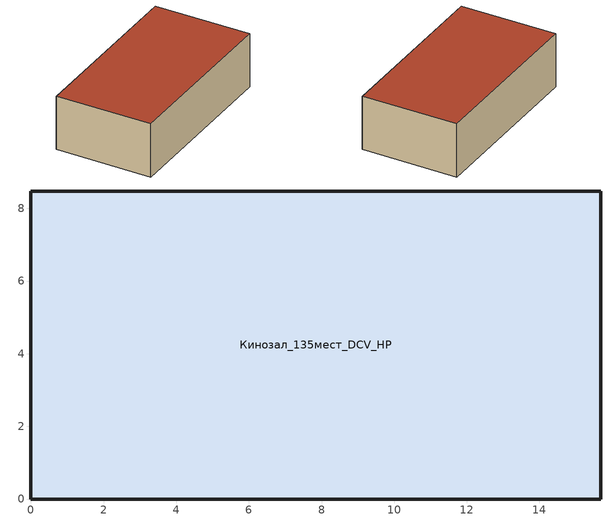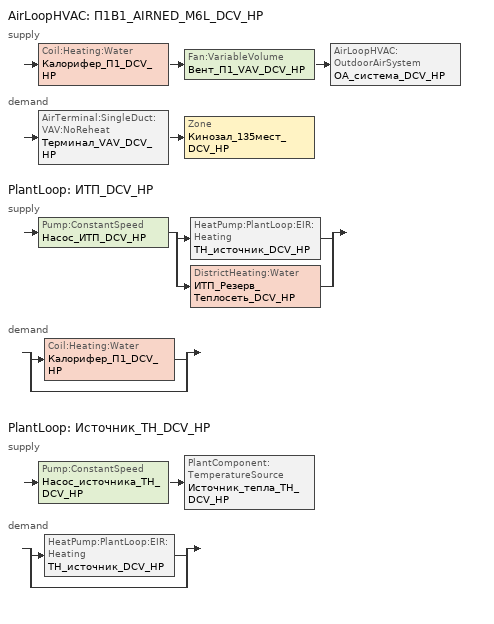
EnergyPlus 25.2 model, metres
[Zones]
Кинозал_135мест_DCV_HP
 floor ground (Пол_зала): 0,0 0,8.48 15.68,8.48 15.68,0 z0
 wall outside (Стена_внутренняя): 15.68,0 15.68,8.48 / 0,8.48 0,0 z0:4.85
 wall outside (Стена_наружная): 15.68,8.48 0,8.48 / 0,0 15.68,0 z0:4.85
 roof outside (Покрытие_зала): 0,0 15.68,0 15.68,8.48 0,8.48 z4.85
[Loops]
AirLoopHVAC 'П1В1_AIRNED_M6L_DCV_HP'
 supply: Coil:Heating:Water 'Калорифер_П1_DCV_HP' > Fan:VariableVolume 'Вент_П1_VAV_DCV_HP' > AirLoopHVAC:OutdoorAirSystem 'ОА_система_DCV_HP'
 demand: AirTerminal:SingleDuct:VAV:NoReheat 'Терминал_VAV_DCV_HP' > Zone 'Кинозал_135мест_DCV_HP'
PlantLoop 'ИТП_DCV_HP'
 supply: Pump:ConstantSpeed 'Насос_ИТП_DCV_HP' > split
  | HeatPump:PlantLoop:EIR:Heating 'ТН_источник_DCV_HP'
  | DistrictHeating:Water 'ИТП_Резерв_Теплосеть_DCV_HP'
 demand: split
  | Coil:Heating:Water 'Калорифер_П1_DCV_HP'
  | bypass
PlantLoop 'Источник_ТН_DCV_HP'
 supply: Pump:ConstantSpeed 'Насос_источника_ТН_DCV_HP' > PlantComponent:TemperatureSource 'Источник_тепла_ТН_DCV_HP'
 demand: split
  | HeatPump:PlantLoop:EIR:Heating 'ТН_источник_DCV_HP'
  | bypass
[Building]
Building 1
[Site:Location]
SPb_Pulkovo: Latitude {deg}=59.8; Longitude {deg}=30.26; Time Zone {hr}=3; Elevation {m}=16
[SizingPeriod:DesignDay] Day of Month=21; Dry-Bulb Temperature Range Modifier Type=DefaultMultipliers; Humidity Condition Type=Wetbulb; Barometric Pressure {Pa}=101325; Rain Indicator=No; Snow Indicator=No; Daylight Saving Time Indicator=No; Solar Model Indicator=ASHRAEClearSky; Begin Environment Reset Mode=FullResetAtBeginEnvironment
Name | Month | Day Type | Maximum Dry-Bulb Temperature {C} | Daily Dry-Bulb Temperature Range {deltaC} | Wetbulb or DewPoint at Maximum Dry-Bulb {C} | Wind Speed {m/s} | Wind Direction {deg} | Sky Clearness
СПб_Зима_-24C | 1 | WinterDesignDay | -24 | 0 | -24 | 3 | 270 | 0
СПб_Лето_22C | 7 | SummerDesignDay | 22 | 8.5 | 18 | 1 | 180 | 1
[Material] Roughness=Smooth; Specific Heat {J/kg-K}=840; Thermal Absorptance=0.9; Solar Absorptance=0.7; Visible Absorptance=0.7
Name | Thickness {m} | Conductivity {W/m-K} | Density {kg/m3}
Бетон_500мм | 0.5 | 1.74 | 2200
ЖБ_плита_220мм | 0.22 | 1.74 | 2500
МинВата_100мм | 0.1 | 0.042 | 80
МинВата_150мм | 0.15 | 0.042 | 80
Стяжка_100мм | 0.1 | 0.93 | 1800
Штукатурка_20мм | 0.02 | 0.7 | 1600
[Construction]
Покрытие_зала: МинВата_150мм, ЖБ_плита_220мм
Пол_зала: Стяжка_100мм, ЖБ_плита_220мм
Стена_внутренняя: Штукатурка_20мм, Бетон_500мм, Штукатурка_20мм
Стена_наружная: Штукатурка_20мм, Бетон_500мм, МинВата_100мм, Штукатурка_20мм
[Zone]
Кинозал_135мест_DCV_HP: Multiplier=1; Part of Total Floor Area=Yes
[Space]
Зал_DCV_HP: Zone=Кинозал_135мест_DCV_HP
[Lights]
Освещение_DCV_HP: Zone or ZoneList or Space or SpaceList=Зал_DCV_HP; Schedule=Освещение_DCV_HP; Design Level Calculation Method=Watts/Area; Watts per Floor Area {W/m2}=8; Fraction Replaceable=1
[People]
Люди_DCV_HP: Zone or ZoneList or Space or SpaceList=Зал_DCV_HP; Number of People Schedule=Заполняемость_DCV_HP; Number of People Calculation Method=People; Number of People=135; Fraction Radiant=0.3; Sensible Heat Fraction=0.6; Activity Level Schedule=Активность_DCV_HP; Clothing Insulation Calculation Method=ClothingInsulationSchedule
[ElectricEquipment]
Проектор_DCV_HP: Zone or ZoneList or Space or SpaceList=Зал_DCV_HP; Schedule=Освещение_DCV_HP; Design Level Calculation Method=EquipmentLevel; Design Level {W}=10000; Fraction Latent=0; Fraction Radiant=0.2
[ZoneInfiltration:DesignFlowRate]
Инфильтрация_DCV_HP: Zone or ZoneList or Space or SpaceList=Зал_DCV_HP; Design Flow Rate Calculation Method=Flow/ExteriorArea; Flow Rate per Exterior Surface Area {m3/s-m2}=0.0001; Density Basis=Outdoor
[ZoneControl:Thermostat]
Кинозал_135мест_DCV_HP Thermostat: Zone or ZoneList=Кинозал_135мест_DCV_HP; Control Type Schedule=Кинозал_135мест_DCV_HP Thermostat Schedule; Control 1=Термостат_DCV_HP; Temperature Difference Between Cutout And Setpoint {deltaC}=0
[ThermostatSetpoint:DualSetpoint]
Термостат_DCV_HP: Heating Setpoint Temperature Schedule=Уставка_отопл_DCV_HP; Cooling Setpoint Temperature Schedule=Уставка_охл_DCV_HP
[ZoneControl:ContaminantController]
CO2_контроллер_DCV_HP: Zone=Кинозал_135мест_DCV_HP; Carbon Dioxide Control Availability Schedule=CO2_ctrl_доступность; Carbon Dioxide Setpoint Schedule=CO2_уставка_700ppm
[AirTerminal:SingleDuct:VAV:NoReheat]
Терминал_VAV_DCV_HP: Availability Schedule=Вентиляция_DCV_HP; Maximum Air Flow Rate {m3/s}=1.125; Zone Minimum Air Flow Input Method=Constant; Constant Minimum Air Flow Fraction=0.55; Fixed Minimum Air Flow Rate {m3/s}=Autosize
[Zone equipment]
Кинозал_135мест_DCV_HP: Терминал_VAV_DCV_HP
[Sizing:Zone]
Кинозал_135мест_DCV_HP: Zone Cooling Design Supply Air Temperature Input Method=SupplyAirTemperature; Zone Cooling Design Supply Air Temperature {C}=14; Zone Cooling Design Supply Air Temperature Difference {deltaC}=11.11; Zone Heating Design Supply Air Temperature Input Method=SupplyAirTemperature; Zone Heating Design Supply Air Temperature {C}=40; Zone Heating Design Supply Air Temperature Difference {deltaC}=11.11; Zone Cooling Design Supply Air Humidity Ratio {kgWater/kgDryAir}=0.0085; Zone Heating Design Supply Air Humidity Ratio {kgWater/kgDryAir}=0.008; Design Specification Outdoor Air Object=ОА_спец_DCV_HP; Cooling Design Air Flow Method=DesignDay; Cooling Design Air Flow Rate {m3/s}=0; Cooling Minimum Air Flow per Zone Floor Area {m3/s-m2}=0.000762; Cooling Minimum Air Flow {m3/s}=0; Cooling Minimum Air Flow Fraction=0; Heating Design Air Flow Method=DesignDay; Heating Design Air Flow Rate {m3/s}=0; Heating Maximum Air Flow per Zone Floor Area {m3/s-m2}=0.002032; Heating Maximum Air Flow {m3/s}=0.141576; Heating Maximum Air Flow Fraction=0.3; Account for Dedicated Outdoor Air System=No; Zone Load Sizing Method=Sensible Load Only No Latent Load; Zone Latent Cooling Design Supply Air Humidity Ratio Input Method=HumidityRatioDifference; Zone Cooling Design Supply Air Humidity Ratio Difference {kgWater/kgDryAir}=0.005; Zone Latent Heating Design Supply Air Humidity Ratio Input Method=HumidityRatioDifference; Zone Humidification Design Supply Air Humidity Ratio Difference {kgWater/kgDryAir}=0.005; Type of Space Sum to Use=Coincident; Heating Coil Sizing Method=None; Maximum Heating Capacity To Cooling Load Sizing Ratio {W/W}=1
[DesignSpecification:OutdoorAir]
ОА_спец_DCV_HP: Outdoor Air Method=Maximum; Outdoor Air Flow per Person {m3/s-person}=0.00833; Outdoor Air Flow per Zone Floor Area {m3/s-m2}=0; Outdoor Air Flow per Zone {m3/s}=0.619; Outdoor Air Flow Air Changes per Hour {1/hr}=0
[AirLoopHVAC]
П1В1_AIRNED_M6L_DCV_HP: Design Supply Air Flow Rate {m3/s}=1.125; Design Return Air Flow Fraction of Supply Air Flow=1
[Sizing:System]
П1В1_AIRNED_M6L_DCV_HP: Type of Load to Size On=Sensible; Design Outdoor Air Flow Rate {m3/s}=Autosize; Central Heating Maximum System Air Flow Ratio=0.3; Preheat Design Temperature {C}=7; Preheat Design Humidity Ratio {kgWater/kgDryAir}=0.008; Precool Design Temperature {C}=12.8; Precool Design Humidity Ratio {kgWater/kgDryAir}=0.008; Central Cooling Design Supply Air Temperature {C}=12.8; Central Heating Design Supply Air Temperature {C}=16.7; Type of Zone Sum to Use=NonCoincident; 100% Outdoor Air in Cooling=Yes; 100% Outdoor Air in Heating=Yes; Central Cooling Design Supply Air Humidity Ratio {kgWater/kgDryAir}=0.0085; Central Heating Design Supply Air Humidity Ratio {kgWater/kgDryAir}=0.008; Cooling Supply Air Flow Rate Method=DesignDay; Cooling Supply Air Flow Rate {m3/s}=0; Cooling Supply Air Flow Rate Per Floor Area {m3/s-m2}=0.00996765; Cooling Fraction of Autosized Cooling Supply Air Flow Rate=1; Cooling Supply Air Flow Rate Per Unit Cooling Capacity {m3/s-W}=3.94755e-05; Heating Supply Air Flow Rate Method=DesignDay; Heating Supply Air Flow Rate {m3/s}=0; Heating Supply Air Flow Rate Per Floor Area {m3/s-m2}=0.00996765; Heating Fraction of Autosized Heating Supply Air Flow Rate=1; Heating Fraction of Autosized Cooling Supply Air Flow Rate=1; Heating Supply Air Flow Rate Per Unit Heating Capacity {m3/s-W}=3.15882e-05; System Outdoor Air Method=ZoneSum; Zone Maximum Outdoor Air Fraction=1; Cooling Design Capacity Method=CoolingDesignCapacity; Cooling Design Capacity {W}=Autosize; Cooling Design Capacity Per Floor Area {W/m2}=234.7; Fraction of Autosized Cooling Design Capacity=1; Heating Design Capacity Method=HeatingDesignCapacity; Heating Design Capacity {W}=Autosize; Heating Design Capacity Per Floor Area {W/m2}=157; Fraction of Autosized Heating Design Capacity=1; Central Cooling Capacity Control Method=OnOff; Occupant Diversity=Autosize; Heating Coil Sizing Method=None; Maximum Heating Capacity To Cooling Capacity Sizing Ratio {W/W}=1
[Controller:WaterCoil]
Controller Water Coil 1: Control Variable=Temperature; Action=Normal; Actuator Variable=Flow; Controller Convergence Tolerance {deltaC}=Autosize; Maximum Actuated Flow {m3/s}=Autosize; Minimum Actuated Flow {m3/s}=0
[AvailabilityManager:Scheduled]
П1В1_AIRNED_M6L_DCV_HP Availability Manager: Schedule=Always On Discrete
[Coil:Heating:Water]
Калорифер_П1_DCV_HP: Availability Schedule=Always On Discrete; U-Factor Times Area Value {W/K}=Autosize; Maximum Water Flow Rate {m3/s}=Autosize; Performance Input Method=UFactorTimesAreaAndDesignWaterFlowRate; Rated Capacity {W}=Autosize; Rated Inlet Water Temperature {C}=82.2; Rated Inlet Air Temperature {C}=16.6; Rated Outlet Water Temperature {C}=71.1; Rated Outlet Air Temperature {C}=32.2; Rated Ratio for Air and Water Convection=0.5
[SetpointManager:Scheduled] Control Variable=Temperature
Name | Schedule
Node 7 OS Default SPM; Node 8 OS Default SPM; СПМ_t_подачи_DCV_HP | t_приточного_DCV_HP
Setpoint Manager Scheduled 1 | Уставка_ИТП_DCV_HP
Setpoint Manager Scheduled 2 | Уставка_источника_ТН_DCV_HP
[Fan:VariableVolume]
Вент_П1_VAV_DCV_HP: Availability Schedule=Always On Discrete; Fan Total Efficiency=0.65; Pressure Rise {Pa}=500; Maximum Flow Rate {m3/s}=1.125; Fan Power Minimum Flow Rate Input Method=Fraction; Fan Power Minimum Flow Fraction=0.55; Fan Power Minimum Air Flow Rate {m3/s}=0; Motor Efficiency=0.9; Motor In Airstream Fraction=1; Fan Power Coefficient 1=0.0407599; Fan Power Coefficient 2=0.088045; Fan Power Coefficient 3=-0.0729261; Fan Power Coefficient 4=0.94374; Fan Power Coefficient 5=0
[Controller:OutdoorAir]
Контроллер_НВ_DCV_HP: Minimum Outdoor Air Flow Rate {m3/s}=0; Maximum Outdoor Air Flow Rate {m3/s}=1.125; Economizer Control Type=NoEconomizer; Economizer Control Action Type=ModulateFlow; Economizer Maximum Limit Dry-Bulb Temperature {C}=28; Economizer Maximum Limit Enthalpy {J/kg}=64000; Economizer Minimum Limit Dry-Bulb Temperature {C}=-100; Lockout Type=NoLockout; Minimum Limit Type=FixedMinimum; Mechanical Ventilation Controller=Controller Mechanical Ventilation 1; High Humidity Control=No; High Humidity Outdoor Air Flow Ratio=1; Control High Indoor Humidity Based on Outdoor Humidity Ratio=Yes; Heat Recovery Bypass Control Type=BypassWhenWithinEconomizerLimits; Economizer Operation Staging=InterlockedWithMechanicalCooling
[Controller:MechanicalVentilation]
Controller Mechanical Ventilation 1: Availability Schedule=Always On Discrete; Demand Controlled Ventilation=Yes; System Outdoor Air Method=ZoneSum; Zone or ZoneList Name 1=Кинозал_135мест_DCV_HP; Design Specification Outdoor Air Object Name 1=ОА_спец_DCV_HP
[HeatExchanger:AirToAir:SensibleAndLatent]
Рекуператор_RRS_DCV_HP: Availability Schedule=Always On Discrete; Nominal Supply Air Flow Rate {m3/s}=Autosize; Sensible Effectiveness at 100% Heating Air Flow=0.8; Latent Effectiveness at 100% Heating Air Flow=0.72; Sensible Effectiveness at 100% Cooling Air Flow=0.75; Latent Effectiveness at 100% Cooling Air Flow=0.68; Nominal Electric Power {W}=0; Supply Air Outlet Temperature Control=Yes; Heat Exchanger Type=Rotary; Frost Control Type=None; Threshold Temperature {C}=1.7; Economizer Lockout=Yes; Sensible Effectiveness of Heating Air Flow Curve=Рекуператор_RRS_DCV_HP_SensHeatEff; Latent Effectiveness of Heating Air Flow Curve=Рекуператор_RRS_DCV_HP_LatHeatEff; Sensible Effectiveness of Cooling Air Flow Curve=Рекуператор_RRS_DCV_HP_SensCoolEff; Latent Effectiveness of Cooling Air Flow Curve=Рекуператор_RRS_DCV_HP_LatCoolEff
[SetpointManager:MixedAir]
Node 10 OS Default SPM: Control Variable=Temperature
[PlantLoop] Fluid Type=Water; Maximum Loop Flow Rate {m3/s}=Autosize; Minimum Loop Flow Rate {m3/s}=0; Plant Loop Volume {m3}=Autocalculate; Load Distribution Scheme=Optimal; Plant Loop Demand Calculation Scheme=SingleSetpoint; Common Pipe Simulation=None
Name | Plant Equipment Operation Scheme | Maximum Loop Temperature {C} | Minimum Loop Temperature {C}
ИТП_DCV_HP | ИТП_DCV_HP Operation Schemes | 55 | 30
Источник_ТН_DCV_HP | Источник_ТН_DCV_HP Operation Schemes | 25 | 2
[Sizing:Plant] Loop Type=Heating; Design Loop Exit Temperature {C}=82; Loop Design Temperature Difference {deltaC}=11; Sizing Option=NonCoincident; Zone Timesteps in Averaging Window=1; Coincident Sizing Factor Mode=None
ИТП_DCV_HP; Источник_ТН_DCV_HP
[Pump:ConstantSpeed] Design Flow Rate {m3/s}=Autosize; Design Pump Head {Pa}=30000; Design Power Consumption {W}=Autosize; Motor Efficiency=0.85; Fraction of Motor Inefficiencies to Fluid Stream=0; Pump Control Type=Intermittent; Design Power Sizing Method=PowerPerFlowPerPressure; Design Electric Power per Unit Flow Rate {W/(m3/s)}=348701.1; Design Shaft Power per Unit Flow Rate per Unit Head {W-s/m3-Pa}=1.28205
Насос_ИТП_DCV_HP; Насос_источника_ТН_DCV_HP
[HeatPump:PlantLoop:EIR:Heating]
ТН_источник_DCV_HP: Condenser Type=WaterSource; Load Side Reference Flow Rate {m3/s}=Autosize; Source Side Reference Flow Rate {m3/s}=Autosize; Reference Capacity {W}=Autosize; Reference Coefficient of Performance {W/W}=2.5; Sizing Factor=1; Capacity Modifier Function of Temperature Curve=ТН_DCV_HP_CapModFT; Electric Input to Output Ratio Modifier Function of Temperature Curve=ТН_DCV_HP_EIRModFT; Electric Input to Output Ratio Modifier Function of Part Load Ratio Curve=ТН_DCV_HP_EIRModFPLR; Heating To Cooling Capacity Sizing Ratio=1; Heat Pump Sizing Method=HeatingCapacity; Control Type=Setpoint; Flow Mode=ConstantFlow; Minimum Part Load Ratio=0; Minimum Source Inlet Temperature {C}=-100; Maximum Source Inlet Temperature {C}=-50; Maximum Outdoor Dry Bulb Temperature For Defrost Operation=10; Heat Pump Defrost Control=None; Heat Pump Defrost Time Period Fraction=0.058333; Minimum Heat Recovery Outlet Temperature {C}=4.5
[DistrictHeating:Water]
ИТП_Резерв_Теплосеть_DCV_HP: Nominal Capacity {W}=Autosize; Capacity Fraction Schedule=Always On Continuous
[PlantEquipmentOperationSchemes] Control Scheme Schedule Name 1=Always On Discrete
Name | Control Scheme Object Type 1 | Control Scheme Name 1
ИТП_DCV_HP Operation Schemes | PlantEquipmentOperation:HeatingLoad | ИТП_DCV_HP Heating Operation Scheme
Источник_ТН_DCV_HP Operation Schemes | PlantEquipmentOperation:Uncontrolled | Источник_ТН_DCV_HP Uncontrolled Operation Scheme
[PlantEquipmentOperation:HeatingLoad]
ИТП_DCV_HP Heating Operation Scheme: Load Range Lower Limit 1 {W}=0; Load Range Upper Limit 1 {W}=1000000000; Range Equipment List Name 1=ИТП_DCV_HP Heating Equipment List
[PlantEquipmentList]
ИТП_DCV_HP Heating Equipment List: HeatPump:PlantLoop:EIR:Heating, ТН_источник_DCV_HP, DistrictHeating:Water, ИТП_Резерв_Теплосеть_DCV_HP
Источник_ТН_DCV_HP Uncontrolled Equipment List: PlantComponent:TemperatureSource, Источник_тепла_ТН_DCV_HP
[PlantComponent:TemperatureSource]
Источник_тепла_ТН_DCV_HP: Design Volume Flow Rate {m3/s}=Autosize; Temperature Specification Type=Constant; Source Temperature {C}=8; Source Temperature Schedule=Уставка_источника_ТН_DCV_HP
[PlantEquipmentOperation:Uncontrolled]
Источник_ТН_DCV_HP Uncontrolled Operation Scheme: Equipment List=Источник_ТН_DCV_HP Uncontrolled Equipment List
[Schedule:Day:Interval]
Schedule Day 4: No, 01:00, 0, 02:00, 0, 03:00, 0, 04:00, 0, 05:00, 0, 06:00, 0, 07:00, 0, 08:00, 0, 09:00, 0.15, 10:00, 0.15, 11:00, 0.93, 12:00, 0.93, 13:00, 0.97, 14:00, 0.97, 15:00, 0.25, 16:00, 0.95, 17:00, 0.95, 18:00, 0.25, 19:00, 1, 20:00, 1, 21:00, 0.35, 22:00, 0.85, 23:00, 0.85, 24:00, 0
Schedule Day 3: No, 01:00, 0, 02:00, 0, 03:00, 0, 04:00, 0, 05:00, 0, 06:00, 0, 07:00, 0, 08:00, 0, 09:00, 0.15, 10:00, 0.15, 11:00, 0.25, 12:00, 0.9, 13:00, 0.9, 14:00, 0.9, 15:00, 0.9, 16:00, 0.2, 17:00, 0.85, 18:00, 0.85, 19:00, 0.2, 20:00, 0.97, 21:00, 0.97, 22:00, 0.25, 23:00, 0.87, 24:00, 0.87
Schedule Day 2: No, 01:00, 0, 02:00, 0, 03:00, 0, 04:00, 0, 05:00, 0, 06:00, 0, 07:00, 0, 08:00, 0, 09:00, 0.1, 10:00, 0.1, 11:00, 0.88, 12:00, 0.88, 13:00, 0.92, 14:00, 0.92, 15:00, 0.2, 16:00, 0.9, 17:00, 0.9, 18:00, 0.2, 19:00, 0.95, 20:00, 0.95, 21:00, 0.3, 22:00, 0.8, 23:00, 0.8, 24:00, 0
Schedule Day 1: No, 01:00, 0, 02:00, 0, 03:00, 0, 04:00, 0, 05:00, 0, 06:00, 0, 07:00, 0, 08:00, 0, 09:00, 0.1, 10:00, 0.1, 11:00, 0.2, 12:00, 0.85, 13:00, 0.85, 14:00, 0.85, 15:00, 0.85, 16:00, 0.15, 17:00, 0.8, 18:00, 0.8, 19:00, 0.15, 20:00, 0.92, 21:00, 0.92, 22:00, 0.2, 23:00, 0.82, 24:00, 0.82
Schedule Day 6; Schedule Day 5; Schedule Day 7; Schedule Day 8: No, 01:00, 0, 02:00, 0, 03:00, 0, 04:00, 0, 05:00, 0, 06:00, 0, 07:00, 0, 08:00, 0, 09:00, 1, 10:00, 1, 11:00, 1, 12:00, 1, 13:00, 1, 14:00, 1, 15:00, 1, 16:00, 1, 17:00, 1, 18:00, 1, 19:00, 1, 20:00, 1, 21:00, 1, 22:00, 1, 23:00, 1, 24:00, 1
[Schedule:Week:Daily]
Освещение_DCV_HP Week Rule - Jan1-Dec31: Schedule Day 4, Schedule Day 3, Schedule Day 3, Schedule Day 3, Schedule Day 3, Schedule Day 3, Schedule Day 4, Schedule Day 3, Schedule Day 3, Schedule Day 3, Schedule Day 3, Schedule Day 3
Заполняемость_DCV_HP Week Rule - Jan1-Dec31: Schedule Day 2, Schedule Day 1, Schedule Day 1, Schedule Day 1, Schedule Day 1, Schedule Day 1, Schedule Day 2, Schedule Day 1, Schedule Day 1, Schedule Day 1, Schedule Day 1, Schedule Day 1
Вентиляция_DCV_HP Week Rule - Jan1-Dec31: Schedule Day 6, Schedule Day 5, Schedule Day 5, Schedule Day 5, Schedule Day 5, Schedule Day 5, Schedule Day 6, Schedule Day 5, Schedule Day 5, Schedule Day 5, Schedule Day 5, Schedule Day 5
CO2_ctrl_доступность Week Rule - Jan1-Dec31: Schedule Day 8, Schedule Day 7, Schedule Day 7, Schedule Day 7, Schedule Day 7, Schedule Day 7, Schedule Day 8, Schedule Day 7, Schedule Day 7, Schedule Day 7, Schedule Day 7, Schedule Day 7
[Schedule:Year]
Освещение_DCV_HP: Освещение_DCV_HP Week Rule - Jan1-Dec31, 1, 1, 12, 31
Заполняемость_DCV_HP: Заполняемость_DCV_HP Week Rule - Jan1-Dec31, 1, 1, 12, 31
Вентиляция_DCV_HP: Вентиляция_DCV_HP Week Rule - Jan1-Dec31, 1, 1, 12, 31
CO2_ctrl_доступность: CO2_ctrl_доступность Week Rule - Jan1-Dec31, 1, 1, 12, 31
[Schedule:Constant]
Name | Hourly Value
Активность_DCV_HP | 115
Уставка_отопл_DCV_HP; t_приточного_DCV_HP | 18
Уставка_охл_DCV_HP | 26
Always On Discrete; Always On Continuous | 1
Уставка_ИТП_DCV_HP | 45
Уставка_источника_ТН_DCV_HP | 12
CO2_уставка_700ppm | 700
[Schedule:Compact]
Кинозал_135мест_DCV_HP Thermostat Schedule: Through: 12/31, For: AllDays, Until: 24:00, 4
[Table:Lookup]
Рекуператор_RRS_DCV_HP_SensHeatEff: Рекуператор_RRS_DCV_HP_SensHeatEff Independent Variable List, DivisorOnly, 0.8, 0, 10, Dimensionless, 0.83, 0.8
Рекуператор_RRS_DCV_HP_LatHeatEff: Рекуператор_RRS_DCV_HP_LatHeatEff Independent Variable List, DivisorOnly, 0.72, 0, 10, Dimensionless, 0.75, 0.72
Рекуператор_RRS_DCV_HP_SensCoolEff: Рекуператор_RRS_DCV_HP_SensCoolEff Independent Variable List, DivisorOnly, 0.75, 0, 10, Dimensionless, 0.78, 0.75
Рекуператор_RRS_DCV_HP_LatCoolEff: Рекуператор_RRS_DCV_HP_LatCoolEff Independent Variable List, DivisorOnly, 0.68, 0, 10, Dimensionless, 0.71, 0.68
[Table:IndependentVariableList]
Рекуператор_RRS_DCV_HP_SensHeatEff Independent Variable List: Рекуператор_RRS_DCV_HP_SensHeatEff_IndependentVariable
Рекуператор_RRS_DCV_HP_LatHeatEff Independent Variable List: Рекуператор_RRS_DCV_HP_LatHeatEff_IndependentVariable
Рекуператор_RRS_DCV_HP_SensCoolEff Independent Variable List: Рекуператор_RRS_DCV_HP_SensCoolEff_IndependentVariable
Рекуператор_RRS_DCV_HP_LatCoolEff Independent Variable List: Рекуператор_RRS_DCV_HP_LatCoolEff_IndependentVariable
[Table:IndependentVariable]
Рекуператор_RRS_DCV_HP_SensHeatEff_IndependentVariable; Рекуператор_RRS_DCV_HP_LatHeatEff_IndependentVariable; Рекуператор_RRS_DCV_HP_SensCoolEff_IndependentVariable; Рекуператор_RRS_DCV_HP_LatCoolEff_IndependentVariable: Linear, Linear, 0, 10, Dimensionless, 0.75, 1
[Curve:Biquadratic] Coefficient1 Constant=1; Coefficient2 x=0; Coefficient3 x**2=0; Coefficient4 y=0; Coefficient5 y**2=0; Coefficient6 x*y=0; Minimum Value of x {BasedOnField A2}=-100; Maximum Value of x {BasedOnField A2}=100; Minimum Value of y {BasedOnField A3}=-100; Maximum Value of y {BasedOnField A3}=100; Input Unit Type for X=Temperature; Input Unit Type for Y=Temperature; Output Unit Type=Dimensionless
ТН_DCV_HP_CapModFT; ТН_DCV_HP_EIRModFT
[Curve:Quadratic]
ТН_DCV_HP_EIRModFPLR: Coefficient1 Constant=1; Coefficient2 x=0; Coefficient3 x**2=0; Minimum Value of x {BasedOnField A2}=0; Maximum Value of x {BasedOnField A2}=1; Input Unit Type for X=Dimensionless; Output Unit Type=Dimensionless
